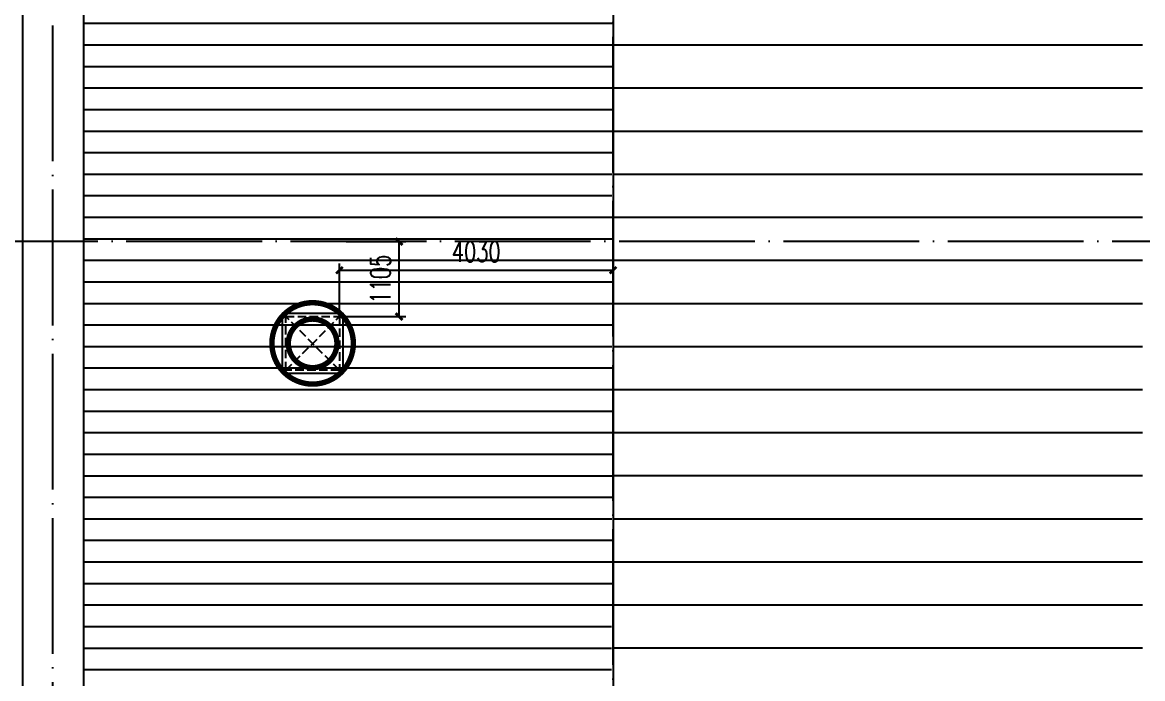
# Model space of a CAD drawing. Extents: x -555607 to 460190, y 498714 to 1664455.
# Drawn here: x 289096 to 305596, y 798379 to 808051 of the extents above; entities that cross this region are included whole.
import ezdxf

# ---------------------------------------------------------------- set-up
doc = ezdxf.new("R2010")
doc.units = 0
doc.header["$LTSCALE"] = 1000
doc.header["$MEASUREMENT"] = 0
doc.linetypes.add('DASH', pattern=[0.35, 0.25, -0.1])
doc.linetypes.add('DOTE', pattern=[2.42, 2, -0.2, 0.02, -0.2])
doc.layers.get('Defpoints').update_dxf_attribs({"color": 210})
for name, color, linetype in [('A-AXIS-DOTE', 14, 'DOTE'), ('A-AXIS-DP', 126, 'Continuous'), ('A-HATCH-2', 251, 'Continuous'), ('A-LIN-V', 9, 'Continuous'), ('A-SFCE', 30, 'Continuous'), ('暖通', 7, 'Continuous')]:
    doc.layers.add(name, color=color, linetype=linetype)
doc.styles.add('_TCH_DIM_T3', font='SIMPLEX', dxfattribs={"width": 0.705882, "bigfont": 'GBCBIG'})
doc.dimstyles.new('_TCH_ARCH&&100', dxfattribs={"dimtxt": 297.5, "dimasz": 100, "dimexe": 100, "dimexo": 100, "dimgap": 126.25, "dimtad": 1, "dimdec": 0, "dimzin": 0, "dimdsep": 46, "dimtxsty": '_TCH_DIM_T3', "dimblk": 'ARCHTICK', "dimcen": 0.09, "dimclrt": 7, "dimazin": 2, "dimtfac": 1, "dimtdec": 0, "dimtix": 1, "dimtmove": 2, "dimatfit": 3, "dimfxl": 100, "dimtolj": 1, "dimtzin": 0, "dimarcsym": 0})

# ---------------------------------------------------------------- blocks, each defined once
blk = doc.blocks.new('fengji')
at = {"layer": '暖通', "color": 7, "linetype": 'DASH', "ltscale": 0.5}
for p, q in [((-395, 395), (395, -395)), ((395, 395), (-395, -395))]:
    blk.add_line(p, q, dxfattribs=at)
at = {"layer": '暖通', "color": 7, "const_width": 79.8}
for points in [[(0, -600, -1), (0, 600, -1)], [(0, -600, 1), (0, 600, 1)]]:
    blk.add_lwpolyline(points, format="xyb", dxfattribs=at)
at = {"layer": '暖通', "color": 7, "ltscale": 0.5}
blk.add_lwpolyline([(-445, 445), (445, 445), (445, -445), (-445, -445)], close=True, dxfattribs=at)
at = {"layer": '暖通', "color": 7, "linetype": 'DASH', "const_width": 79.8}
for points in [[(0, -358, -1), (0, 358, -1)], [(0, -358, 1), (0, 358, 1)]]:
    blk.add_lwpolyline(points, format="xyb", dxfattribs=at)
at = {"layer": '暖通', "color": 7, "linetype": 'DASH', "ltscale": 0.5}
blk.add_lwpolyline([(-395, 395), (395, 395), (395, -395), (-395, -395)], close=True, dxfattribs=at)
blk = doc.blocks.new('_ArchTick')
at = {"color": 0, "linetype": 'ByBlock', "const_width": 0.4}
blk.add_lwpolyline([(-0.5, -0.5), (0.5, 0.5)], dxfattribs=at)
blk = doc.blocks.new('*D651')
at = {"layer": 'A-AXIS-DP', "color": 0, "lineweight": -2, "transparency": 16777216}
for p, q in [((293766, 803815), (293766, 804498)), ((293766, 804398), (297796, 804398)), ((297796, 803815), (297796, 804498))]:
    blk.add_line(p, q, dxfattribs=at)
at = {"layer": 'Defpoints', "color": 0, "transparency": 16777216}
for p in [(297796, 804398), (293766, 803715), (297796, 803715)]:
    blk.add_point(p, dxfattribs=at)
at = {"layer": 'A-AXIS-DP', "color": 0, "lineweight": -2, "transparency": 16777216, "xscale": 100, "yscale": 100, "zscale": 100, "rotation": 180}
blk.add_blockref('_ArchTick', (293766, 804398), dxfattribs=at)
at = {"layer": 'A-AXIS-DP', "color": 0, "lineweight": -2, "transparency": 16777216, "xscale": 100, "yscale": 100, "zscale": 100}
blk.add_blockref('_ArchTick', (297796, 804398), dxfattribs=at)
at = {"layer": 'A-AXIS-DP', "color": 7, "transparency": 16777216, "insert": (295781, 804673), "char_height": 297.5, "attachment_point": 5, "style": '_TCH_DIM_T3'}
blk.add_mtext('\\A1;4030', dxfattribs=at)
blk = doc.blocks.new('*D652')
at = {"layer": 'A-AXIS-DP', "color": 0, "lineweight": -2, "transparency": 16777216}
for p, q in [((293866, 804820), (294745, 804820)), ((294645, 803715), (294645, 804820)), ((293866, 803715), (294745, 803715))]:
    blk.add_line(p, q, dxfattribs=at)
at = {"layer": 'Defpoints', "color": 0, "transparency": 16777216}
for p in [(293766, 804820), (294645, 804820), (293766, 803715)]:
    blk.add_point(p, dxfattribs=at)
at = {"layer": 'A-AXIS-DP', "color": 0, "lineweight": -2, "transparency": 16777216, "xscale": 100, "yscale": 100, "zscale": 100}
for p, rotation in [((294645, 804820), 90), ((294645, 803715), 270)]:
    blk.add_blockref('_ArchTick', p, dxfattribs=dict(at, rotation=rotation))
at = {"layer": 'A-AXIS-DP', "color": 7, "transparency": 16777216, "insert": (294370, 804267), "char_height": 297.5, "attachment_point": 5, "rotation": 90, "style": '_TCH_DIM_T3'}
blk.add_mtext('\\A1;1105', dxfattribs=at)
blk = doc.blocks.new('2312321321')
at = {"layer": '暖通', "rotation": 180}
blk.add_blockref('fengji', (293370.8, 803320), dxfattribs=at)
at = {"layer": 'A-AXIS-DP'}
for p2, distance, picture, middle in [((293765.8, 804820), -879.2, '*D652', (294370, 804267.5)), ((297795.8, 803715), 682.9, '*D651', (295780.8, 804672.9))]:
    dim = blk.add_aligned_dim(p1=(293765.8, 803715), p2=p2, distance=distance, dimstyle='_TCH_ARCH&&100', dxfattribs=at)
    dim.commit()
    dim.dimension.update_dxf_attribs({"geometry": picture, "text_midpoint": middle})

msp = doc.modelspace()

# ---------------------------------------------------------------- hatches: boundary and pattern name
at = {"layer": 'A-HATCH-2'}
h = msp.add_hatch(dxfattribs=at)
h.set_pattern_fill('ANSI31', color=250, scale=200, angle=135)
h.set_pattern_definition([(180, (0, 0), (-3e-14, -317.5), [])])
h.paths.add_polyline_path([(289995.8, 832220), (297795.8, 832220), (297795.8, 830430), (297741, 746374.3), (297795.8, 741420), (289995.8, 741420)])
h = msp.add_hatch(dxfattribs=at)
h.set_pattern_fill('ANSI31', color=250, scale=400, angle=135)
h.set_pattern_definition([(180, (0, 0), (-6e-14, -635), [])])
h.paths.add_polyline_path([(305595.8, 832220), (297795.8, 832220), (297795.8, 830430), (297850.6, 746374.3), (297795.8, 741420), (305595.8, 741420)])

# ---------------------------------------------------------------- linework, layer by layer
at = {"layer": 'A-AXIS-DOTE', "color": 250}
for p, q in [((289545.8, 735826.1), (289545.8, 841482.3)), ((297795.8, 735660), (297795.8, 841482.3)), ((355545.8, 804820), (237953.6, 804820))]:
    msp.add_line(p, q, dxfattribs=at)
at = {"layer": 'A-LIN-V', "color": 8}
for points in [[(289095.8, 832220), (289095.8, 741420)], [(289995.8, 832220), (289995.8, 741420)]]:
    msp.add_lwpolyline(points, dxfattribs=at)
at = {"layer": 'A-SFCE', "color": 8}
msp.add_line((297795.8, 832220), (297795.8, 741420), dxfattribs=at)

# ---------------------------------------------------------------- block references
at = {"layer": '暖通', "color": 7}
msp.add_blockref('2312321321', (0, 0), dxfattribs=at)

doc.saveas('drawing.dxf')
